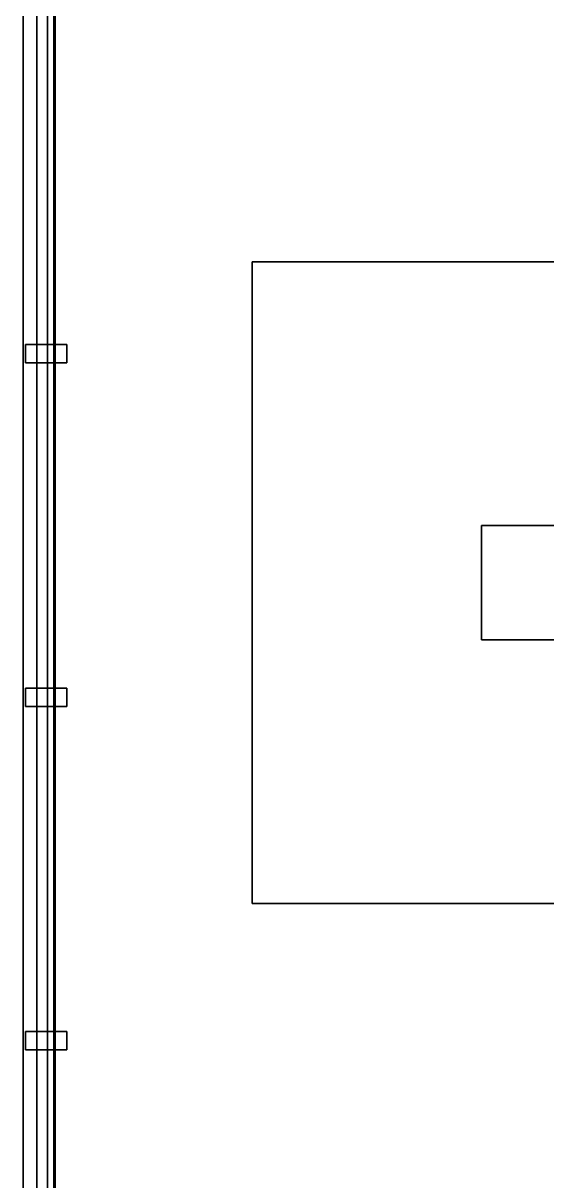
# Model space of a CAD drawing. Extents: x -17000 to 17000, y -13300 to 12090.
# Drawn here: x -17000 to -14715, y -2611 to 2442 of the extents above; entities that cross this region are included whole.
import ezdxf

# ---------------------------------------------------------------- set-up
doc = ezdxf.new("R2010")
doc.units = 0
for name, color, linetype in [('A-GLAZ', 5, 'CONTINUOUS'), ('A-STRS', 1, 'CONTINUOUS'), ('M-DUCT', 4, 'CONTINUOUS'), ('S-SLAB', 8, 'CONTINUOUS')]:
    doc.layers.add(name, color=color, linetype=linetype)

msp = doc.modelspace()

# ---------------------------------------------------------------- linework, layer by layer
at = {"layer": 'A-GLAZ'}
for points in [[(-16940, -11900, 940), (-16860, -11900, 940), (-16860, 11900, 940), (-16940, 11900, 940)], [(-16860, -11900, 860), (-16940, -11900, 860), (-16940, 11900, 860), (-16860, 11900, 860)], [(-16940, -11900, 860), (-16940, -11900, 940), (-16940, 11900, 940), (-16940, 11900, 860)], [(-16940, -11900, 2840), (-16860, -11900, 2840), (-16860, 11900, 2840), (-16940, 11900, 2840)], [(-16860, -11900, 2760), (-16940, -11900, 2760), (-16940, 11900, 2760), (-16860, 11900, 2760)], [(-16940, -11900, 2760), (-16940, -11900, 2840), (-16940, 11900, 2840), (-16940, 11900, 2760)], [(-16940, -11900, 3640), (-16860, -11900, 3640), (-16860, 11900, 3640), (-16940, 11900, 3640)], [(-16860, -11900, 3560), (-16940, -11900, 3560), (-16940, 11900, 3560), (-16860, 11900, 3560)], [(-16940, -11900, 3560), (-16940, -11900, 3640), (-16940, 11900, 3640), (-16940, 11900, 3560)], [(-16940, -11900, 4740), (-16860, -11900, 4740), (-16860, 11900, 4740), (-16940, 11900, 4740)], [(-16860, -11900, 4660), (-16940, -11900, 4660), (-16940, 11900, 4660), (-16860, 11900, 4660)], [(-16940, -11900, 4660), (-16940, -11900, 4740), (-16940, 11900, 4740), (-16940, 11900, 4660)], [(-16940, -11900, 6640), (-16860, -11900, 6640), (-16860, 11900, 6640), (-16940, 11900, 6640)], [(-16860, -11900, 6560), (-16940, -11900, 6560), (-16940, 11900, 6560), (-16860, 11900, 6560)], [(-16940, -11900, 6560), (-16940, -11900, 6640), (-16940, 11900, 6640), (-16940, 11900, 6560)], [(-16940, -11900, 7440), (-16860, -11900, 7440), (-16860, 11900, 7440), (-16940, 11900, 7440)], [(-16860, -11900, 7360), (-16940, -11900, 7360), (-16940, 11900, 7360), (-16860, 11900, 7360)], [(-16940, -11900, 7360), (-16940, -11900, 7440), (-16940, 11900, 7440), (-16940, 11900, 7360)], [(-16940, -11900, 8540), (-16860, -11900, 8540), (-16860, 11900, 8540), (-16940, 11900, 8540)], [(-16860, -11900, 8460), (-16940, -11900, 8460), (-16940, 11900, 8460), (-16860, 11900, 8460)], [(-16940, -11900, 8460), (-16940, -11900, 8540), (-16940, 11900, 8540), (-16940, 11900, 8460)], [(-16940, -11900, 10440), (-16860, -11900, 10440), (-16860, 11900, 10440), (-16940, 11900, 10440)], [(-16860, -11900, 10360), (-16940, -11900, 10360), (-16940, 11900, 10360), (-16860, 11900, 10360)], [(-16940, -11900, 10360), (-16940, -11900, 10440), (-16940, 11900, 10440), (-16940, 11900, 10360)], [(-16940, -11900, 11240), (-16860, -11900, 11240), (-16860, 11900, 11240), (-16940, 11900, 11240)], [(-16860, -11900, 11160), (-16940, -11900, 11160), (-16940, 11900, 11160), (-16860, 11900, 11160)], [(-16940, -11900, 11160), (-16940, -11900, 11240), (-16940, 11900, 11240), (-16940, 11900, 11160)], [(-16940, -11900, 12340), (-16860, -11900, 12340), (-16860, 11900, 12340), (-16940, 11900, 12340)], [(-16860, -11900, 12260), (-16940, -11900, 12260), (-16940, 11900, 12260), (-16860, 11900, 12260)], [(-16940, -11900, 12260), (-16940, -11900, 12340), (-16940, 11900, 12340), (-16940, 11900, 12260)], [(-16940, -11900, 14240), (-16860, -11900, 14240), (-16860, 11900, 14240), (-16940, 11900, 14240)], [(-16860, -11900, 14160), (-16940, -11900, 14160), (-16940, 11900, 14160), (-16860, 11900, 14160)], [(-16940, -11900, 14160), (-16940, -11900, 14240), (-16940, 11900, 14240), (-16940, 11900, 14160)], [(-16940, -11900, 15040), (-16860, -11900, 15040), (-16860, 11900, 15040), (-16940, 11900, 15040)], [(-16860, -11900, 14960), (-16940, -11900, 14960), (-16940, 11900, 14960), (-16860, 11900, 14960)], [(-16940, -11900, 14960), (-16940, -11900, 15040), (-16940, 11900, 15040), (-16940, 11900, 14960)], [(-16940, -11900, 16140), (-16860, -11900, 16140), (-16860, 11900, 16140), (-16940, 11900, 16140)], [(-16860, -11900, 16060), (-16940, -11900, 16060), (-16940, 11900, 16060), (-16860, 11900, 16060)], [(-16940, -11900, 16060), (-16940, -11900, 16140), (-16940, 11900, 16140), (-16940, 11900, 16060)], [(-16940, -11900, 18040), (-16860, -11900, 18040), (-16860, 11900, 18040), (-16940, 11900, 18040)], [(-16860, -11900, 17960), (-16940, -11900, 17960), (-16940, 11900, 17960), (-16860, 11900, 17960)], [(-16940, -11900, 17960), (-16940, -11900, 18040), (-16940, 11900, 18040), (-16940, 11900, 17960)], [(-16940, -11900, 18840), (-16860, -11900, 18840), (-16860, 11900, 18840), (-16940, 11900, 18840)], [(-16860, -11900, 18760), (-16940, -11900, 18760), (-16940, 11900, 18760), (-16860, 11900, 18760)], [(-16940, -11900, 18760), (-16940, -11900, 18840), (-16940, 11900, 18840), (-16940, 11900, 18760)], [(-16940, -11900, 19940), (-16860, -11900, 19940), (-16860, 11900, 19940), (-16940, 11900, 19940)], [(-16860, -11900, 19860), (-16940, -11900, 19860), (-16940, 11900, 19860), (-16860, 11900, 19860)], [(-16940, -11900, 19860), (-16940, -11900, 19940), (-16940, 11900, 19940), (-16940, 11900, 19860)], [(-16940, -11900, 21840), (-16860, -11900, 21840), (-16860, 11900, 21840), (-16940, 11900, 21840)], [(-16860, -11900, 21760), (-16940, -11900, 21760), (-16940, 11900, 21760), (-16860, 11900, 21760)], [(-16940, -11900, 21760), (-16940, -11900, 21840), (-16940, 11900, 21840), (-16940, 11900, 21760)], [(-16940, -11900, 22640), (-16860, -11900, 22640), (-16860, 11900, 22640), (-16940, 11900, 22640)], [(-16860, -11900, 22560), (-16940, -11900, 22560), (-16940, 11900, 22560), (-16860, 11900, 22560)], [(-16940, -11900, 22560), (-16940, -11900, 22640), (-16940, 11900, 22640), (-16940, 11900, 22560)], [(-16940, -11900, 23740), (-16860, -11900, 23740), (-16860, 11900, 23740), (-16940, 11900, 23740)], [(-16860, -11900, 23660), (-16940, -11900, 23660), (-16940, 11900, 23660), (-16860, 11900, 23660)], [(-16940, -11900, 23660), (-16940, -11900, 23740), (-16940, 11900, 23740), (-16940, 11900, 23660)], [(-16940, -11900, 25640), (-16860, -11900, 25640), (-16860, 11900, 25640), (-16940, 11900, 25640)], [(-16860, -11900, 25560), (-16940, -11900, 25560), (-16940, 11900, 25560), (-16860, 11900, 25560)], [(-16940, -11900, 25560), (-16940, -11900, 25640), (-16940, 11900, 25640), (-16940, 11900, 25560)], [(-16940, -11900, 26440), (-16860, -11900, 26440), (-16860, 11900, 26440), (-16940, 11900, 26440)], [(-16860, -11900, 26360), (-16940, -11900, 26360), (-16940, 11900, 26360), (-16860, 11900, 26360)], [(-16940, -11900, 26360), (-16940, -11900, 26440), (-16940, 11900, 26440), (-16940, 11900, 26360)], [(-16860, -11900, 860), (-16860, 11900, 860), (-16860, 11900, 940), (-16860, -11900, 940)], [(-16860, -11900, 2760), (-16860, 11900, 2760), (-16860, 11900, 2840), (-16860, -11900, 2840)], [(-16860, -11900, 3560), (-16860, 11900, 3560), (-16860, 11900, 3640), (-16860, -11900, 3640)], [(-16860, -11900, 4660), (-16860, 11900, 4660), (-16860, 11900, 4740), (-16860, -11900, 4740)], [(-16860, -11900, 6560), (-16860, 11900, 6560), (-16860, 11900, 6640), (-16860, -11900, 6640)], [(-16860, -11900, 7360), (-16860, 11900, 7360), (-16860, 11900, 7440), (-16860, -11900, 7440)], [(-16860, -11900, 8460), (-16860, 11900, 8460), (-16860, 11900, 8540), (-16860, -11900, 8540)], [(-16860, -11900, 10360), (-16860, 11900, 10360), (-16860, 11900, 10440), (-16860, -11900, 10440)], [(-16860, -11900, 11160), (-16860, 11900, 11160), (-16860, 11900, 11240), (-16860, -11900, 11240)], [(-16860, -11900, 12260), (-16860, 11900, 12260), (-16860, 11900, 12340), (-16860, -11900, 12340)], [(-16860, -11900, 14160), (-16860, 11900, 14160), (-16860, 11900, 14240), (-16860, -11900, 14240)], [(-16860, -11900, 14960), (-16860, 11900, 14960), (-16860, 11900, 15040), (-16860, -11900, 15040)], [(-16860, -11900, 16060), (-16860, 11900, 16060), (-16860, 11900, 16140), (-16860, -11900, 16140)], [(-16860, -11900, 17960), (-16860, 11900, 17960), (-16860, 11900, 18040), (-16860, -11900, 18040)], [(-16860, -11900, 18760), (-16860, 11900, 18760), (-16860, 11900, 18840), (-16860, -11900, 18840)], [(-16860, -11900, 19860), (-16860, 11900, 19860), (-16860, 11900, 19940), (-16860, -11900, 19940)], [(-16860, -11900, 21760), (-16860, 11900, 21760), (-16860, 11900, 21840), (-16860, -11900, 21840)], [(-16860, -11900, 22560), (-16860, 11900, 22560), (-16860, 11900, 22640), (-16860, -11900, 22640)], [(-16860, -11900, 23660), (-16860, 11900, 23660), (-16860, 11900, 23740), (-16860, -11900, 23740)], [(-16860, -11900, 25560), (-16860, 11900, 25560), (-16860, 11900, 25640), (-16860, -11900, 25640)], [(-16860, -11900, 26360), (-16860, 11900, 26360), (-16860, 11900, 26440), (-16860, -11900, 26440)], [(-16894, -11800, 3600), (-16866, -11800, 3600), (-16866, 11800, 3600), (-16894, 11800, 3600)], [(-16866, -11800, 200), (-16894, -11800, 200), (-16894, 11800, 200), (-16866, 11800, 200)], [(-16894, -11800, 200), (-16894, -11800, 3600), (-16894, 11800, 3600), (-16894, 11800, 200)], [(-16894, -11800, 7400), (-16866, -11800, 7400), (-16866, 11800, 7400), (-16894, 11800, 7400)], [(-16866, -11800, 4000), (-16894, -11800, 4000), (-16894, 11800, 4000), (-16866, 11800, 4000)], [(-16894, -11800, 4000), (-16894, -11800, 7400), (-16894, 11800, 7400), (-16894, 11800, 4000)], [(-16894, -11800, 11200), (-16866, -11800, 11200), (-16866, 11800, 11200), (-16894, 11800, 11200)], [(-16866, -11800, 7800), (-16894, -11800, 7800), (-16894, 11800, 7800), (-16866, 11800, 7800)], [(-16894, -11800, 7800), (-16894, -11800, 11200), (-16894, 11800, 11200), (-16894, 11800, 7800)], [(-16894, -11800, 15000), (-16866, -11800, 15000), (-16866, 11800, 15000), (-16894, 11800, 15000)], [(-16866, -11800, 11600), (-16894, -11800, 11600), (-16894, 11800, 11600), (-16866, 11800, 11600)], [(-16894, -11800, 11600), (-16894, -11800, 15000), (-16894, 11800, 15000), (-16894, 11800, 11600)], [(-16894, -11800, 18800), (-16866, -11800, 18800), (-16866, 11800, 18800), (-16894, 11800, 18800)], [(-16866, -11800, 15400), (-16894, -11800, 15400), (-16894, 11800, 15400), (-16866, 11800, 15400)], [(-16894, -11800, 15400), (-16894, -11800, 18800), (-16894, 11800, 18800), (-16894, 11800, 15400)], [(-16894, -11800, 22600), (-16866, -11800, 22600), (-16866, 11800, 22600), (-16894, 11800, 22600)], [(-16866, -11800, 19200), (-16894, -11800, 19200), (-16894, 11800, 19200), (-16866, 11800, 19200)], [(-16894, -11800, 19200), (-16894, -11800, 22600), (-16894, 11800, 22600), (-16894, 11800, 19200)], [(-16894, -11800, 26400), (-16866, -11800, 26400), (-16866, 11800, 26400), (-16894, 11800, 26400)], [(-16866, -11800, 23000), (-16894, -11800, 23000), (-16894, 11800, 23000), (-16866, 11800, 23000)], [(-16894, -11800, 23000), (-16894, -11800, 26400), (-16894, 11800, 26400), (-16894, 11800, 23000)], [(-16866, -11800, 200), (-16866, 11800, 200), (-16866, 11800, 3600), (-16866, -11800, 3600)], [(-16866, -11800, 4000), (-16866, 11800, 4000), (-16866, 11800, 7400), (-16866, -11800, 7400)], [(-16866, -11800, 7800), (-16866, 11800, 7800), (-16866, 11800, 11200), (-16866, -11800, 11200)], [(-16866, -11800, 11600), (-16866, 11800, 11600), (-16866, 11800, 15000), (-16866, -11800, 15000)], [(-16866, -11800, 15400), (-16866, 11800, 15400), (-16866, 11800, 18800), (-16866, -11800, 18800)], [(-16866, -11800, 19200), (-16866, 11800, 19200), (-16866, 11800, 22600), (-16866, -11800, 22600)], [(-16866, -11800, 23000), (-16866, 11800, 23000), (-16866, 11800, 26400), (-16866, -11800, 26400)], [(-16990, 960, 3625), (-16810, 960, 3625), (-16810, 1040, 3625), (-16990, 1040, 3625)], [(-16810, 960, 175), (-16990, 960, 175), (-16990, 1040, 175), (-16810, 1040, 175)], [(-16990, 1040, 175), (-16990, 1040, 3625), (-16810, 1040, 3625), (-16810, 1040, 175)], [(-16990, 960, 175), (-16990, 960, 3625), (-16990, 1040, 3625), (-16990, 1040, 175)], [(-16990, 960, 7425), (-16810, 960, 7425), (-16810, 1040, 7425), (-16990, 1040, 7425)], [(-16810, 960, 3975), (-16990, 960, 3975), (-16990, 1040, 3975), (-16810, 1040, 3975)], [(-16990, 1040, 3975), (-16990, 1040, 7425), (-16810, 1040, 7425), (-16810, 1040, 3975)], [(-16990, 960, 3975), (-16990, 960, 7425), (-16990, 1040, 7425), (-16990, 1040, 3975)], [(-16990, 960, 11225), (-16810, 960, 11225), (-16810, 1040, 11225), (-16990, 1040, 11225)], [(-16810, 960, 7775), (-16990, 960, 7775), (-16990, 1040, 7775), (-16810, 1040, 7775)], [(-16990, 1040, 7775), (-16990, 1040, 11225), (-16810, 1040, 11225), (-16810, 1040, 7775)], [(-16990, 960, 7775), (-16990, 960, 11225), (-16990, 1040, 11225), (-16990, 1040, 7775)], [(-16990, 960, 15025), (-16810, 960, 15025), (-16810, 1040, 15025), (-16990, 1040, 15025)], [(-16810, 960, 11575), (-16990, 960, 11575), (-16990, 1040, 11575), (-16810, 1040, 11575)], [(-16990, 1040, 11575), (-16990, 1040, 15025), (-16810, 1040, 15025), (-16810, 1040, 11575)], [(-16990, 960, 11575), (-16990, 960, 15025), (-16990, 1040, 15025), (-16990, 1040, 11575)], [(-16990, 960, 18825), (-16810, 960, 18825), (-16810, 1040, 18825), (-16990, 1040, 18825)], [(-16810, 960, 15375), (-16990, 960, 15375), (-16990, 1040, 15375), (-16810, 1040, 15375)], [(-16990, 1040, 15375), (-16990, 1040, 18825), (-16810, 1040, 18825), (-16810, 1040, 15375)], [(-16990, 960, 15375), (-16990, 960, 18825), (-16990, 1040, 18825), (-16990, 1040, 15375)], [(-16990, 960, 22625), (-16810, 960, 22625), (-16810, 1040, 22625), (-16990, 1040, 22625)], [(-16810, 960, 19175), (-16990, 960, 19175), (-16990, 1040, 19175), (-16810, 1040, 19175)], [(-16990, 1040, 19175), (-16990, 1040, 22625), (-16810, 1040, 22625), (-16810, 1040, 19175)], [(-16990, 960, 19175), (-16990, 960, 22625), (-16990, 1040, 22625), (-16990, 1040, 19175)], [(-16990, 960, 26425), (-16810, 960, 26425), (-16810, 1040, 26425), (-16990, 1040, 26425)], [(-16810, 960, 22975), (-16990, 960, 22975), (-16990, 1040, 22975), (-16810, 1040, 22975)], [(-16990, 1040, 22975), (-16990, 1040, 26425), (-16810, 1040, 26425), (-16810, 1040, 22975)], [(-16990, 960, 22975), (-16990, 960, 26425), (-16990, 1040, 26425), (-16990, 1040, 22975)], [(-16810, 960, 175), (-16810, 1040, 175), (-16810, 1040, 3625), (-16810, 960, 3625)], [(-16810, 960, 3975), (-16810, 1040, 3975), (-16810, 1040, 7425), (-16810, 960, 7425)], [(-16810, 960, 7775), (-16810, 1040, 7775), (-16810, 1040, 11225), (-16810, 960, 11225)], [(-16810, 960, 11575), (-16810, 1040, 11575), (-16810, 1040, 15025), (-16810, 960, 15025)], [(-16810, 960, 15375), (-16810, 1040, 15375), (-16810, 1040, 18825), (-16810, 960, 18825)], [(-16810, 960, 19175), (-16810, 1040, 19175), (-16810, 1040, 22625), (-16810, 960, 22625)], [(-16810, 960, 22975), (-16810, 1040, 22975), (-16810, 1040, 26425), (-16810, 960, 26425)], [(-16990, 960, 175), (-16810, 960, 175), (-16810, 960, 3625), (-16990, 960, 3625)], [(-16990, 960, 3975), (-16810, 960, 3975), (-16810, 960, 7425), (-16990, 960, 7425)], [(-16990, 960, 7775), (-16810, 960, 7775), (-16810, 960, 11225), (-16990, 960, 11225)], [(-16990, 960, 11575), (-16810, 960, 11575), (-16810, 960, 15025), (-16990, 960, 15025)], [(-16990, 960, 15375), (-16810, 960, 15375), (-16810, 960, 18825), (-16990, 960, 18825)], [(-16990, 960, 19175), (-16810, 960, 19175), (-16810, 960, 22625), (-16990, 960, 22625)], [(-16990, 960, 22975), (-16810, 960, 22975), (-16810, 960, 26425), (-16990, 960, 26425)], [(-16990, -540, 3625), (-16810, -540, 3625), (-16810, -460, 3625), (-16990, -460, 3625)], [(-16810, -540, 175), (-16990, -540, 175), (-16990, -460, 175), (-16810, -460, 175)], [(-16990, -460, 175), (-16990, -460, 3625), (-16810, -460, 3625), (-16810, -460, 175)], [(-16990, -540, 175), (-16990, -540, 3625), (-16990, -460, 3625), (-16990, -460, 175)], [(-16990, -540, 7425), (-16810, -540, 7425), (-16810, -460, 7425), (-16990, -460, 7425)], [(-16810, -540, 3975), (-16990, -540, 3975), (-16990, -460, 3975), (-16810, -460, 3975)], [(-16990, -460, 3975), (-16990, -460, 7425), (-16810, -460, 7425), (-16810, -460, 3975)], [(-16990, -540, 3975), (-16990, -540, 7425), (-16990, -460, 7425), (-16990, -460, 3975)], [(-16990, -540, 11225), (-16810, -540, 11225), (-16810, -460, 11225), (-16990, -460, 11225)], [(-16810, -540, 7775), (-16990, -540, 7775), (-16990, -460, 7775), (-16810, -460, 7775)], [(-16990, -460, 7775), (-16990, -460, 11225), (-16810, -460, 11225), (-16810, -460, 7775)], [(-16990, -540, 7775), (-16990, -540, 11225), (-16990, -460, 11225), (-16990, -460, 7775)], [(-16990, -540, 15025), (-16810, -540, 15025), (-16810, -460, 15025), (-16990, -460, 15025)], [(-16810, -540, 11575), (-16990, -540, 11575), (-16990, -460, 11575), (-16810, -460, 11575)], [(-16990, -460, 11575), (-16990, -460, 15025), (-16810, -460, 15025), (-16810, -460, 11575)], [(-16990, -540, 11575), (-16990, -540, 15025), (-16990, -460, 15025), (-16990, -460, 11575)], [(-16990, -540, 18825), (-16810, -540, 18825), (-16810, -460, 18825), (-16990, -460, 18825)], [(-16810, -540, 15375), (-16990, -540, 15375), (-16990, -460, 15375), (-16810, -460, 15375)], [(-16990, -460, 15375), (-16990, -460, 18825), (-16810, -460, 18825), (-16810, -460, 15375)], [(-16990, -540, 15375), (-16990, -540, 18825), (-16990, -460, 18825), (-16990, -460, 15375)], [(-16990, -540, 22625), (-16810, -540, 22625), (-16810, -460, 22625), (-16990, -460, 22625)], [(-16810, -540, 19175), (-16990, -540, 19175), (-16990, -460, 19175), (-16810, -460, 19175)], [(-16990, -460, 19175), (-16990, -460, 22625), (-16810, -460, 22625), (-16810, -460, 19175)], [(-16990, -540, 19175), (-16990, -540, 22625), (-16990, -460, 22625), (-16990, -460, 19175)], [(-16990, -540, 26425), (-16810, -540, 26425), (-16810, -460, 26425), (-16990, -460, 26425)], [(-16810, -540, 22975), (-16990, -540, 22975), (-16990, -460, 22975), (-16810, -460, 22975)], [(-16990, -460, 22975), (-16990, -460, 26425), (-16810, -460, 26425), (-16810, -460, 22975)], [(-16990, -540, 22975), (-16990, -540, 26425), (-16990, -460, 26425), (-16990, -460, 22975)], [(-16810, -540, 175), (-16810, -460, 175), (-16810, -460, 3625), (-16810, -540, 3625)], [(-16810, -540, 3975), (-16810, -460, 3975), (-16810, -460, 7425), (-16810, -540, 7425)], [(-16810, -540, 7775), (-16810, -460, 7775), (-16810, -460, 11225), (-16810, -540, 11225)], [(-16810, -540, 11575), (-16810, -460, 11575), (-16810, -460, 15025), (-16810, -540, 15025)], [(-16810, -540, 15375), (-16810, -460, 15375), (-16810, -460, 18825), (-16810, -540, 18825)], [(-16810, -540, 19175), (-16810, -460, 19175), (-16810, -460, 22625), (-16810, -540, 22625)], [(-16810, -540, 22975), (-16810, -460, 22975), (-16810, -460, 26425), (-16810, -540, 26425)], [(-16990, -540, 175), (-16810, -540, 175), (-16810, -540, 3625), (-16990, -540, 3625)], [(-16990, -540, 3975), (-16810, -540, 3975), (-16810, -540, 7425), (-16990, -540, 7425)], [(-16990, -540, 7775), (-16810, -540, 7775), (-16810, -540, 11225), (-16990, -540, 11225)], [(-16990, -540, 11575), (-16810, -540, 11575), (-16810, -540, 15025), (-16990, -540, 15025)], [(-16990, -540, 15375), (-16810, -540, 15375), (-16810, -540, 18825), (-16990, -540, 18825)], [(-16990, -540, 19175), (-16810, -540, 19175), (-16810, -540, 22625), (-16990, -540, 22625)], [(-16990, -540, 22975), (-16810, -540, 22975), (-16810, -540, 26425), (-16990, -540, 26425)], [(-16990, -2040, 3625), (-16810, -2040, 3625), (-16810, -1960, 3625), (-16990, -1960, 3625)], [(-16810, -2040, 175), (-16990, -2040, 175), (-16990, -1960, 175), (-16810, -1960, 175)], [(-16990, -1960, 175), (-16990, -1960, 3625), (-16810, -1960, 3625), (-16810, -1960, 175)], [(-16990, -2040, 175), (-16990, -2040, 3625), (-16990, -1960, 3625), (-16990, -1960, 175)], [(-16990, -2040, 7425), (-16810, -2040, 7425), (-16810, -1960, 7425), (-16990, -1960, 7425)], [(-16810, -2040, 3975), (-16990, -2040, 3975), (-16990, -1960, 3975), (-16810, -1960, 3975)], [(-16990, -1960, 3975), (-16990, -1960, 7425), (-16810, -1960, 7425), (-16810, -1960, 3975)], [(-16990, -2040, 3975), (-16990, -2040, 7425), (-16990, -1960, 7425), (-16990, -1960, 3975)], [(-16990, -2040, 11225), (-16810, -2040, 11225), (-16810, -1960, 11225), (-16990, -1960, 11225)], [(-16810, -2040, 7775), (-16990, -2040, 7775), (-16990, -1960, 7775), (-16810, -1960, 7775)], [(-16990, -1960, 7775), (-16990, -1960, 11225), (-16810, -1960, 11225), (-16810, -1960, 7775)], [(-16990, -2040, 7775), (-16990, -2040, 11225), (-16990, -1960, 11225), (-16990, -1960, 7775)], [(-16990, -2040, 15025), (-16810, -2040, 15025), (-16810, -1960, 15025), (-16990, -1960, 15025)], [(-16810, -2040, 11575), (-16990, -2040, 11575), (-16990, -1960, 11575), (-16810, -1960, 11575)], [(-16990, -1960, 11575), (-16990, -1960, 15025), (-16810, -1960, 15025), (-16810, -1960, 11575)], [(-16990, -2040, 11575), (-16990, -2040, 15025), (-16990, -1960, 15025), (-16990, -1960, 11575)], [(-16990, -2040, 18825), (-16810, -2040, 18825), (-16810, -1960, 18825), (-16990, -1960, 18825)], [(-16810, -2040, 15375), (-16990, -2040, 15375), (-16990, -1960, 15375), (-16810, -1960, 15375)], [(-16990, -1960, 15375), (-16990, -1960, 18825), (-16810, -1960, 18825), (-16810, -1960, 15375)], [(-16990, -2040, 15375), (-16990, -2040, 18825), (-16990, -1960, 18825), (-16990, -1960, 15375)], [(-16990, -2040, 22625), (-16810, -2040, 22625), (-16810, -1960, 22625), (-16990, -1960, 22625)], [(-16810, -2040, 19175), (-16990, -2040, 19175), (-16990, -1960, 19175), (-16810, -1960, 19175)], [(-16990, -1960, 19175), (-16990, -1960, 22625), (-16810, -1960, 22625), (-16810, -1960, 19175)], [(-16990, -2040, 19175), (-16990, -2040, 22625), (-16990, -1960, 22625), (-16990, -1960, 19175)], [(-16990, -2040, 26425), (-16810, -2040, 26425), (-16810, -1960, 26425), (-16990, -1960, 26425)], [(-16810, -2040, 22975), (-16990, -2040, 22975), (-16990, -1960, 22975), (-16810, -1960, 22975)], [(-16990, -1960, 22975), (-16990, -1960, 26425), (-16810, -1960, 26425), (-16810, -1960, 22975)], [(-16990, -2040, 22975), (-16990, -2040, 26425), (-16990, -1960, 26425), (-16990, -1960, 22975)], [(-16810, -2040, 175), (-16810, -1960, 175), (-16810, -1960, 3625), (-16810, -2040, 3625)], [(-16810, -2040, 3975), (-16810, -1960, 3975), (-16810, -1960, 7425), (-16810, -2040, 7425)], [(-16810, -2040, 7775), (-16810, -1960, 7775), (-16810, -1960, 11225), (-16810, -2040, 11225)], [(-16810, -2040, 11575), (-16810, -1960, 11575), (-16810, -1960, 15025), (-16810, -2040, 15025)], [(-16810, -2040, 15375), (-16810, -1960, 15375), (-16810, -1960, 18825), (-16810, -2040, 18825)], [(-16810, -2040, 19175), (-16810, -1960, 19175), (-16810, -1960, 22625), (-16810, -2040, 22625)], [(-16810, -2040, 22975), (-16810, -1960, 22975), (-16810, -1960, 26425), (-16810, -2040, 26425)], [(-16990, -2040, 175), (-16810, -2040, 175), (-16810, -2040, 3625), (-16990, -2040, 3625)], [(-16990, -2040, 3975), (-16810, -2040, 3975), (-16810, -2040, 7425), (-16990, -2040, 7425)], [(-16990, -2040, 7775), (-16810, -2040, 7775), (-16810, -2040, 11225), (-16990, -2040, 11225)], [(-16990, -2040, 11575), (-16810, -2040, 11575), (-16810, -2040, 15025), (-16990, -2040, 15025)], [(-16990, -2040, 15375), (-16810, -2040, 15375), (-16810, -2040, 18825), (-16990, -2040, 18825)], [(-16990, -2040, 19175), (-16810, -2040, 19175), (-16810, -2040, 22625), (-16990, -2040, 22625)], [(-16990, -2040, 22975), (-16810, -2040, 22975), (-16810, -2040, 26425), (-16990, -2040, 26425)]]:
    msp.add_3dface(points, dxfattribs=at)
at = {"layer": 'A-STRS'}
for points in [[(-16000, -1400, 2000), (-14600, -1400, 2000), (-14600, 1400, 2000), (-16000, 1400, 2000)], [(-14600, -1400, 1800), (-16000, -1400, 1800), (-16000, 1400, 1800), (-14600, 1400, 1800)], [(-16000, 1400, 1800), (-16000, 1400, 2000), (-14600, 1400, 2000), (-14600, 1400, 1800)], [(-16000, -1400, 1800), (-16000, -1400, 2000), (-16000, 1400, 2000), (-16000, 1400, 1800)], [(-16000, -1400, 5800), (-14600, -1400, 5800), (-14600, 1400, 5800), (-16000, 1400, 5800)], [(-14600, -1400, 5600), (-16000, -1400, 5600), (-16000, 1400, 5600), (-14600, 1400, 5600)], [(-16000, 1400, 5600), (-16000, 1400, 5800), (-14600, 1400, 5800), (-14600, 1400, 5600)], [(-16000, -1400, 5600), (-16000, -1400, 5800), (-16000, 1400, 5800), (-16000, 1400, 5600)], [(-16000, -1400, 9600), (-14600, -1400, 9600), (-14600, 1400, 9600), (-16000, 1400, 9600)], [(-14600, -1400, 9400), (-16000, -1400, 9400), (-16000, 1400, 9400), (-14600, 1400, 9400)], [(-16000, 1400, 9400), (-16000, 1400, 9600), (-14600, 1400, 9600), (-14600, 1400, 9400)], [(-16000, -1400, 9400), (-16000, -1400, 9600), (-16000, 1400, 9600), (-16000, 1400, 9400)], [(-16000, -1400, 13400), (-14600, -1400, 13400), (-14600, 1400, 13400), (-16000, 1400, 13400)], [(-14600, -1400, 13200), (-16000, -1400, 13200), (-16000, 1400, 13200), (-14600, 1400, 13200)], [(-16000, 1400, 13200), (-16000, 1400, 13400), (-14600, 1400, 13400), (-14600, 1400, 13200)], [(-16000, -1400, 13200), (-16000, -1400, 13400), (-16000, 1400, 13400), (-16000, 1400, 13200)], [(-16000, -1400, 17200), (-14600, -1400, 17200), (-14600, 1400, 17200), (-16000, 1400, 17200)], [(-14600, -1400, 17000), (-16000, -1400, 17000), (-16000, 1400, 17000), (-14600, 1400, 17000)], [(-16000, 1400, 17000), (-16000, 1400, 17200), (-14600, 1400, 17200), (-14600, 1400, 17000)], [(-16000, -1400, 17000), (-16000, -1400, 17200), (-16000, 1400, 17200), (-16000, 1400, 17000)], [(-16000, -1400, 21000), (-14600, -1400, 21000), (-14600, 1400, 21000), (-16000, 1400, 21000)], [(-14600, -1400, 20800), (-16000, -1400, 20800), (-16000, 1400, 20800), (-14600, 1400, 20800)], [(-16000, 1400, 20800), (-16000, 1400, 21000), (-14600, 1400, 21000), (-14600, 1400, 20800)], [(-16000, -1400, 20800), (-16000, -1400, 21000), (-16000, 1400, 21000), (-16000, 1400, 20800)], [(-16000, -1400, 1800), (-14600, -1400, 1800), (-14600, -1400, 2000), (-16000, -1400, 2000)], [(-16000, -1400, 5600), (-14600, -1400, 5600), (-14600, -1400, 5800), (-16000, -1400, 5800)], [(-16000, -1400, 9400), (-14600, -1400, 9400), (-14600, -1400, 9600), (-16000, -1400, 9600)], [(-16000, -1400, 13200), (-14600, -1400, 13200), (-14600, -1400, 13400), (-16000, -1400, 13400)], [(-16000, -1400, 17000), (-14600, -1400, 17000), (-14600, -1400, 17200), (-16000, -1400, 17200)], [(-16000, -1400, 20800), (-14600, -1400, 20800), (-14600, -1400, 21000), (-16000, -1400, 21000)]]:
    msp.add_3dface(points, dxfattribs=at)
at = {"layer": 'M-DUCT'}
for points in [[(-15000, -250, 14500), (15000, -250, 14500), (15000, 250, 14500), (-15000, 250, 14500)], [(15000, -250, 14200), (-15000, -250, 14200), (-15000, 250, 14200), (15000, 250, 14200)], [(-15000, 250, 14200), (-15000, 250, 14500), (15000, 250, 14500), (15000, 250, 14200)], [(-15000, -250, 14200), (-15000, -250, 14500), (-15000, 250, 14500), (-15000, 250, 14200)], [(-15000, -250, 18300), (15000, -250, 18300), (15000, 250, 18300), (-15000, 250, 18300)], [(15000, -250, 18000), (-15000, -250, 18000), (-15000, 250, 18000), (15000, 250, 18000)], [(-15000, 250, 18000), (-15000, 250, 18300), (15000, 250, 18300), (15000, 250, 18000)], [(-15000, -250, 18000), (-15000, -250, 18300), (-15000, 250, 18300), (-15000, 250, 18000)], [(-15000, -250, 14200), (15000, -250, 14200), (15000, -250, 14500), (-15000, -250, 14500)], [(-15000, -250, 18000), (15000, -250, 18000), (15000, -250, 18300), (-15000, -250, 18300)]]:
    msp.add_3dface(points, dxfattribs=at)
at = {"layer": 'S-SLAB'}
for points in [[(-17000, -12000, 350), (17000, -12000, 350), (17000, 12000, 350), (-17000, 12000, 350)], [(17000, -12000), (-17000, -12000), (-17000, 12000), (17000, 12000)], [(-17000, -12000), (-17000, -12000, 350), (-17000, 12000, 350), (-17000, 12000)], [(-17000, -12000, 4150), (17000, -12000, 4150), (17000, 12000, 4150), (-17000, 12000, 4150)], [(17000, -12000, 3800), (-17000, -12000, 3800), (-17000, 12000, 3800), (17000, 12000, 3800)], [(-17000, -12000, 3800), (-17000, -12000, 4150), (-17000, 12000, 4150), (-17000, 12000, 3800)], [(-17000, -12000, 7950), (17000, -12000, 7950), (17000, 12000, 7950), (-17000, 12000, 7950)], [(17000, -12000, 7600), (-17000, -12000, 7600), (-17000, 12000, 7600), (17000, 12000, 7600)], [(-17000, -12000, 7600), (-17000, -12000, 7950), (-17000, 12000, 7950), (-17000, 12000, 7600)], [(-17000, -12000, 11750), (17000, -12000, 11750), (17000, 12000, 11750), (-17000, 12000, 11750)], [(17000, -12000, 11400), (-17000, -12000, 11400), (-17000, 12000, 11400), (17000, 12000, 11400)], [(-17000, -12000, 11400), (-17000, -12000, 11750), (-17000, 12000, 11750), (-17000, 12000, 11400)], [(-17000, -12000, 15550), (17000, -12000, 15550), (17000, 12000, 15550), (-17000, 12000, 15550)], [(17000, -12000, 15200), (-17000, -12000, 15200), (-17000, 12000, 15200), (17000, 12000, 15200)], [(-17000, -12000, 15200), (-17000, -12000, 15550), (-17000, 12000, 15550), (-17000, 12000, 15200)], [(-17000, -12000, 19350), (17000, -12000, 19350), (17000, 12000, 19350), (-17000, 12000, 19350)], [(17000, -12000, 19000), (-17000, -12000, 19000), (-17000, 12000, 19000), (17000, 12000, 19000)], [(-17000, -12000, 19000), (-17000, -12000, 19350), (-17000, 12000, 19350), (-17000, 12000, 19000)], [(-17000, -12000, 23150), (17000, -12000, 23150), (17000, 12000, 23150), (-17000, 12000, 23150)], [(17000, -12000, 22800), (-17000, -12000, 22800), (-17000, 12000, 22800), (17000, 12000, 22800)], [(-17000, -12000, 22800), (-17000, -12000, 23150), (-17000, 12000, 23150), (-17000, 12000, 22800)]]:
    msp.add_3dface(points, dxfattribs=at)

doc.saveas('drawing.dxf')
